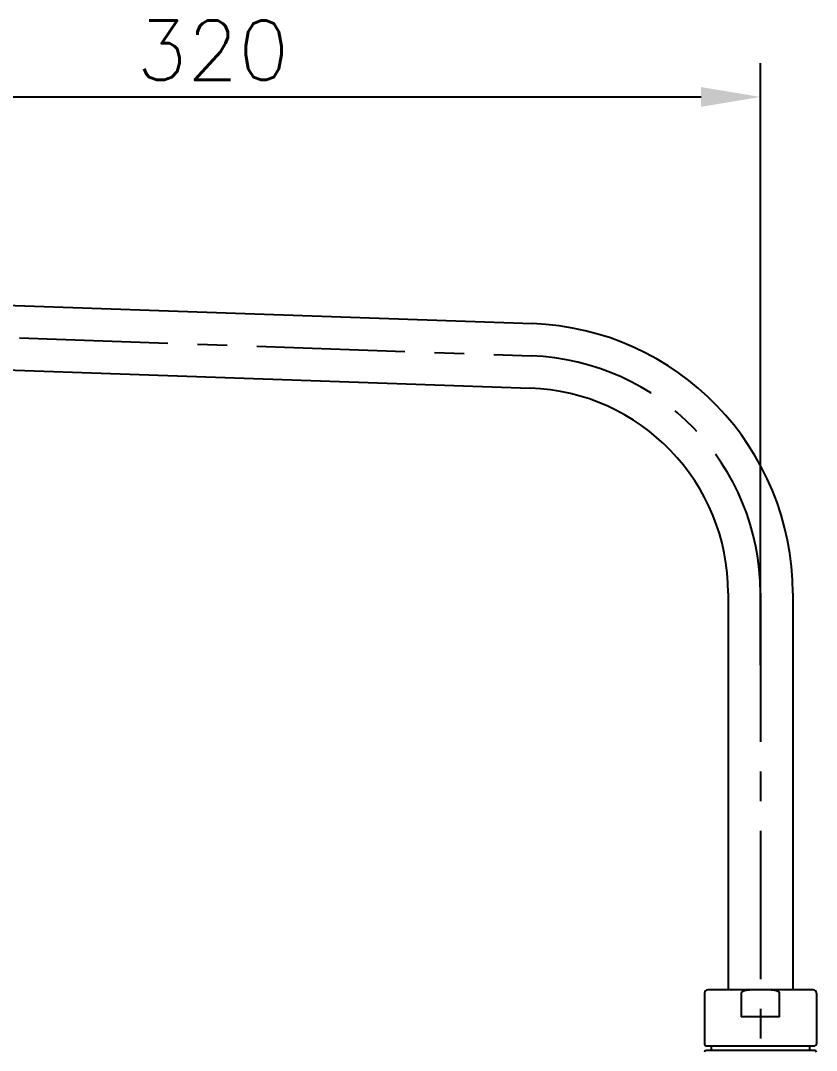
# Model space of a CAD drawing. Extents: x 1919 to 2339, y -1533 to -939.
# Drawn here: x 2213.3 to 2260.3, y -1219.8 to -1159.1 of the extents above; entities that cross this region are included whole.
import ezdxf

# ---------------------------------------------------------------- set-up
doc = ezdxf.new("R2010")
doc.units = 0
doc.header["$LTSCALE"] = 7
doc.header["$MEASUREMENT"] = 0
doc.linetypes.add('CENTER', pattern=[2, 1.25, -0.25, 0.25, -0.25])
for name, color, linetype in [('CL', 1, 'CENTER'), ('D', 2, 'CONTINUOUS'), ('DWG', 7, 'CONTINUOUS')]:
    doc.layers.add(name, color=color, linetype=linetype)
doc.styles.add('GHS', font='romans', dxfattribs={"bigfont": 'ghs'})

msp = doc.modelspace()

# ---------------------------------------------------------------- linework, layer by layer
at = {"layer": 'CL', "color": 1, "linetype": 'CENTER'}
for p, q in [((2185.28, -1176.878), (2243.444, -1178.909)), ((2256.956, -1192.901), (2256.956, -1391.304))]:
    msp.add_line(p, q, dxfattribs=at)
msp.add_arc((2242.956, -1192.901), 14, 0, 88, dxfattribs=at)
at = {"layer": 'D'}
for p, q in [((2256.956, -1197.146), (2256.956, -1161.649)), ((2195.867, -1163.649), (2253.456, -1163.649))]:
    msp.add_line(p, q, dxfattribs=at)
msp.add_solid([(2253.456, -1163.066), (2253.456, -1164.232), (2256.956, -1163.649)], dxfattribs=at)
at = {"layer": 'DWG'}
for p, q in [((2199.438, -1175.472), (2243.511, -1177.011)), ((2199.305, -1179.269), (2243.378, -1180.808)), ((2255.056, -1192.901), (2255.056, -1216.274)), ((2258.856, -1192.901), (2258.856, -1216.274)), ((2256.956, -1216.274), (2253.856, -1216.274)), ((2260.056, -1216.274), (2256.956, -1216.274)), ((2253.656, -1216.474), (2253.656, -1219.474)), ((2255.824, -1216.474), (2255.824, -1217.874)), ((2258.087, -1217.874), (2258.087, -1216.474)), ((2260.256, -1216.474), (2260.256, -1219.474)), ((2258.087, -1217.874), (2255.824, -1217.874)), ((2253.756, -1219.574), (2256.956, -1219.574)), ((2260.156, -1219.844), (2253.756, -1219.844)), ((2254.056, -1219.574), (2254.056, -1219.844)), ((2256.956, -1219.574), (2260.156, -1219.574)), ((2259.856, -1219.574), (2259.856, -1219.844))]:
    msp.add_line(p, q, dxfattribs=at)
for centre, radius, start, end in [((2242.956, -1192.901), 15.9, 0, 88), ((2242.956, -1192.901), 12.1, 0, 88), ((2253.856, -1216.474), 0.2, 90, 180), ((2260.056, -1216.474), 0.2, 0, 90), ((2253.756, -1219.474), 0.1, 180, 270), ((2253.756, -1219.944), 0.1, 90, 180), ((2260.156, -1219.474), 0.1, 270, 0), ((2260.156, -1219.944), 0.1, 0, 90)]:
    msp.add_arc(centre, radius, start, end, dxfattribs=at)
for points, knots in [([(2256.956, -1216.274), (2256.881, -1216.274), (2256.802, -1216.274), (2256.642, -1216.275), (2256.56, -1216.275), (2256.396, -1216.28), (2256.315, -1216.284), (2256.197, -1216.296), (2256.158, -1216.301), (2256.082, -1216.314), (2256.045, -1216.322), (2255.982, -1216.341), (2255.953, -1216.351), (2255.899, -1216.376), (2255.874, -1216.392), (2255.85, -1216.416), (2255.845, -1216.421), (2255.837, -1216.433), (2255.834, -1216.439), (2255.829, -1216.449), (2255.827, -1216.454), (2255.825, -1216.464), (2255.824, -1216.47), (2255.824, -1216.474)], [0, 0, 0, 0, 1.124938, 1.124938, 2.249875, 2.249875, 3.374813, 3.374813, 3.937281, 3.937281, 4.49975, 4.49975, 4.915955, 4.915955, 5.33216, 5.33216, 5.428044, 5.428044, 5.523928, 5.523928, 5.596186, 5.596186, 5.668444, 5.668444, 5.668444, 5.668444]), ([(2258.087, -1216.474), (2258.087, -1216.47), (2258.087, -1216.464), (2258.084, -1216.454), (2258.083, -1216.449), (2258.078, -1216.439), (2258.075, -1216.433), (2258.066, -1216.421), (2258.062, -1216.416), (2258.038, -1216.392), (2258.012, -1216.376), (2257.958, -1216.351), (2257.929, -1216.341), (2257.867, -1216.322), (2257.83, -1216.314), (2257.754, -1216.301), (2257.715, -1216.296), (2257.597, -1216.284), (2257.515, -1216.28), (2257.352, -1216.275), (2257.27, -1216.275), (2257.109, -1216.274), (2257.031, -1216.274), (2256.956, -1216.274)], [-5.668444, -5.668444, -5.668444, -5.668444, -5.596186, -5.596186, -5.523928, -5.523928, -5.428044, -5.428044, -5.33216, -5.33216, -4.915955, -4.915955, -4.49975, -4.49975, -3.937281, -3.937281, -3.374813, -3.374813, -2.249875, -2.249875, -1.124938, -1.124938, 0, 0, 0, 0])]:
    msp.add_open_spline(points, degree=3, knots=knots, dxfattribs=at)

# ---------------------------------------------------------------- texts
at = {"layer": 'D', "insert": (2224.662, -1160.899), "char_height": 3.5, "attachment_point": 5, "style": 'GHS'}
msp.add_mtext('\\A1;320', dxfattribs=at)

doc.saveas('drawing.dxf')
